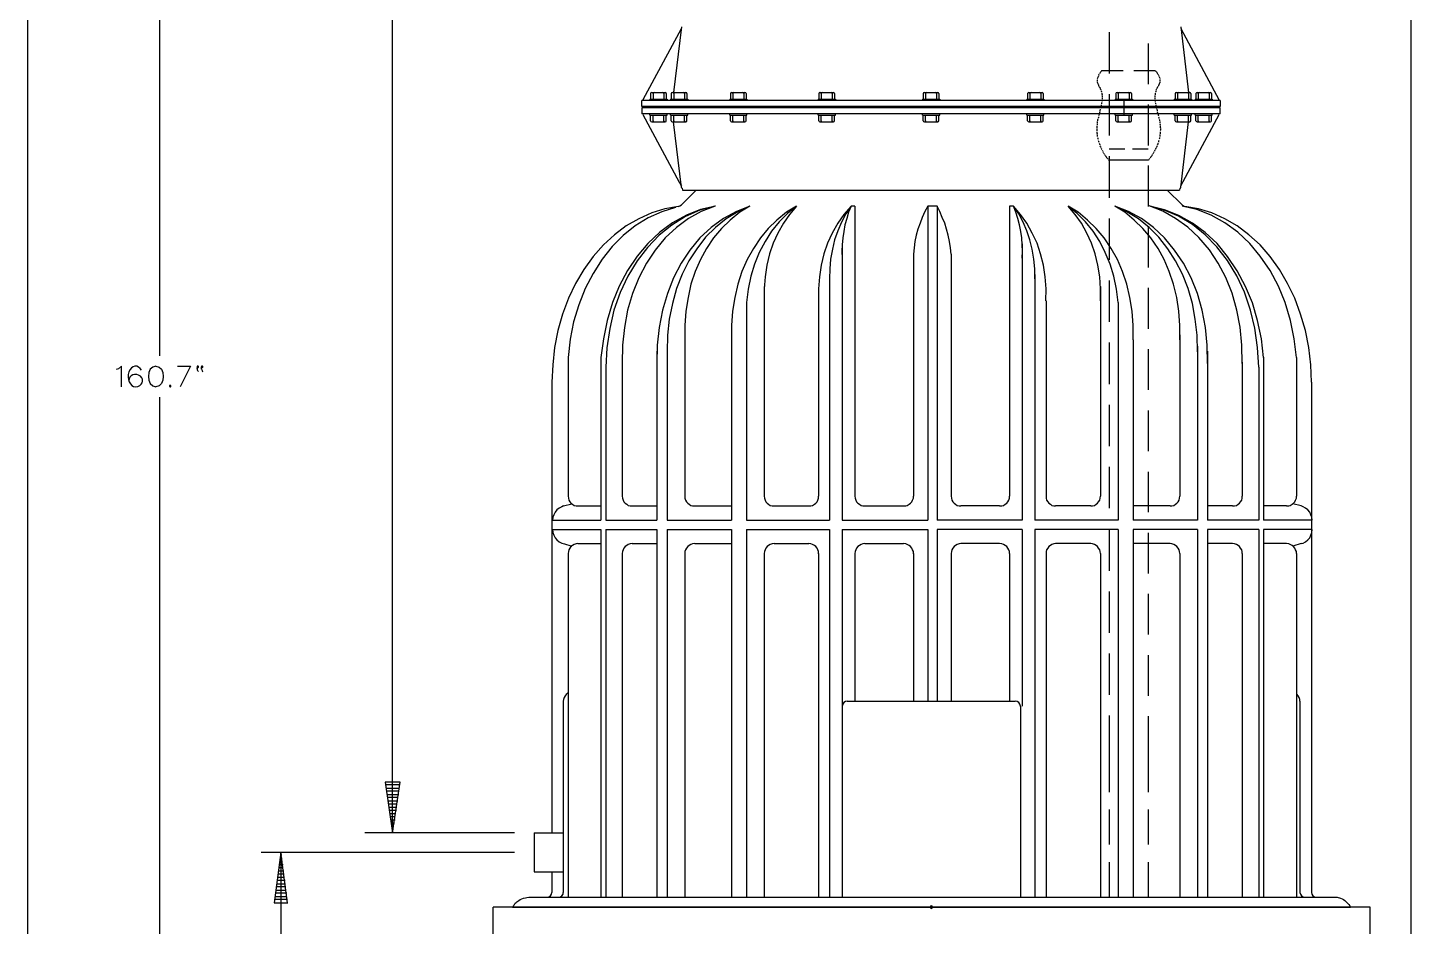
# Model space of a CAD drawing. Extents: x 11 to 601, y 12 to 779.
# Drawn here: x 11.4 to 324.2, y 215.1 to 418.2 of the extents above; entities that cross this region are included whole.
import ezdxf

# ---------------------------------------------------------------- set-up
doc = ezdxf.new("R2010")
doc.units = 0
doc.layers.add('DH152', color=7, linetype='CONTINUOUS')

msp = doc.modelspace()

# ---------------------------------------------------------------- linework, layer by layer
at = {"layer": 'DH152', "color": 7}
for points in [[(11.4, 12.24), (11.4, 778.739981)], [(41.219999, 754.319981), (41.219999, 343.979991)], [(324.179992, 172.859996), (324.179992, 532.259987)], [(93.899998, 236.219994), (93.899998, 526.319987)], [(150.539996, 401.93999), (159.179996, 417.95999)], [(159.179996, 418.37999), (157.379996, 403.49999)], [(255.839994, 417.17999), (255.839994, 407.81999)], [(272.039993, 418.37999), (273.839993, 403.49999)], [(272.099993, 417.95999), (280.739993, 401.81999)], [(264.659993, 414.59999), (264.659993, 405.41999)], [(253.259994, 406.67999), (253.199994, 406.55999), (253.199994, 406.55999), (253.199994, 406.49999)], [(253.319994, 407.03999), (253.319994, 406.91999), (253.259994, 406.79999)], [(253.439994, 407.33999), (253.439994, 407.21999), (253.439994, 407.21999), (253.379994, 407.09999)], [(253.619994, 407.63999), (253.559994, 407.57999), (253.559994, 407.57999), (253.499994, 407.45999)], [(253.799994, 407.93999), (253.739994, 407.87999), (253.739994, 407.87999), (253.679994, 407.75999)], [(254.039994, 408.23999), (253.979994, 408.17999), (253.859994, 408.05999)], [(254.159994, 408.41999), (254.099994, 408.29999)], [(259.019994, 408.41999), (254.159994, 408.41999)], [(266.339993, 408.41999), (261.479993, 408.41999)], [(266.339993, 408.41999), (266.399993, 408.29999)], [(266.519993, 408.23999), (266.579993, 408.17999), (266.579993, 408.17999), (266.639993, 408.05999)], [(266.699993, 407.93999), (266.759993, 407.87999), (266.759993, 407.87999), (266.819993, 407.75999)], [(266.879993, 407.63999), (266.939993, 407.57999), (266.999993, 407.45999)], [(267.059993, 407.33999), (267.119993, 407.21999), (267.119993, 407.21999), (267.119993, 407.09999)], [(267.179993, 407.03999), (267.239993, 406.91999), (267.239993, 406.91999), (267.239993, 406.79999)], [(267.299993, 406.67999), (267.299993, 406.55999), (267.299993, 406.55999), (267.299993, 406.49999)], [(152.459996, 403.49999), (152.279996, 403.43999), (152.219996, 403.25999)], [(152.459996, 403.49999), (155.519996, 403.49999)], [(152.999996, 403.49999), (152.819996, 403.43999), (152.759996, 403.25999), (152.759996, 403.25999), (152.699996, 403.43999), (152.459996, 403.49999)], [(155.759996, 403.25999), (155.759996, 403.25999), (155.699996, 403.43999), (155.519996, 403.49999), (155.339996, 403.43999), (155.219996, 403.25999), (155.219996, 403.25999), (155.159996, 403.43999), (154.979996, 403.49999)], [(157.199996, 403.49999), (156.959996, 403.43999), (156.899996, 403.25999)], [(157.199996, 403.49999), (160.199996, 403.49999)], [(157.679996, 403.49999), (157.499996, 403.43999), (157.439996, 403.25999), (157.439996, 403.25999), (157.379996, 403.43999), (157.199996, 403.49999)], [(160.439996, 403.25999), (160.439996, 403.25999), (160.379996, 403.43999), (160.199996, 403.49999), (160.019996, 403.43999), (159.899996, 403.25999), (159.899996, 403.25999), (159.839996, 403.43999), (159.659996, 403.49999)], [(170.519996, 403.49999), (170.339996, 403.43999), (170.279996, 403.25999)], [(170.519996, 403.49999), (173.519996, 403.49999)], [(171.059996, 403.49999), (170.879996, 403.43999), (170.819996, 403.25999), (170.819996, 403.25999), (170.699996, 403.43999), (170.519996, 403.49999)], [(173.819996, 403.25999), (173.819996, 403.25999), (173.759996, 403.43999), (173.519996, 403.49999), (173.339996, 403.43999), (173.279996, 403.25999), (173.279996, 403.25999), (173.219996, 403.43999), (173.039996, 403.49999)], [(190.499995, 403.49999), (190.319995, 403.43999), (190.259995, 403.25999)], [(190.499995, 403.49999), (193.559995, 403.49999)], [(190.799995, 403.25999), (190.799995, 403.25999), (190.739995, 403.43999), (190.559995, 403.49999)], [(191.039995, 403.49999), (190.859995, 403.43999), (190.799995, 403.25999)], [(193.259995, 403.25999), (193.259995, 403.25999), (193.199995, 403.43999), (193.019995, 403.49999)], [(193.799995, 403.25999), (193.799995, 403.25999), (193.739995, 403.43999), (193.559995, 403.49999), (193.379995, 403.43999), (193.259995, 403.25999), (193.259995, 401.99999)], [(214.139995, 403.49999), (213.899995, 403.43999), (213.839995, 403.25999)], [(214.379995, 403.25999), (214.379995, 403.25999), (214.319995, 403.43999), (214.139995, 403.49999)], [(214.139995, 403.49999), (217.139995, 403.49999)], [(214.619995, 403.49999), (214.439995, 403.43999), (214.379995, 403.25999)], [(216.839995, 403.25999), (216.839995, 403.25999), (216.779995, 403.43999), (216.599995, 403.49999)], [(217.379995, 403.25999), (217.379995, 403.25999), (217.319995, 403.43999), (217.139995, 403.49999), (216.959995, 403.43999), (216.839995, 403.25999), (216.839995, 401.99999)], [(237.719994, 403.49999), (237.539994, 403.43999), (237.419994, 403.25999)], [(237.719994, 403.49999), (240.719994, 403.49999)], [(238.259994, 403.49999), (238.019994, 403.43999), (237.959994, 403.25999), (237.959994, 403.25999), (237.899994, 403.43999), (237.719994, 403.49999)], [(240.959994, 403.25999), (240.959994, 403.25999), (240.899994, 403.43999), (240.719994, 403.49999), (240.539994, 403.43999), (240.419994, 403.25999), (240.419994, 403.25999), (240.359994, 403.43999), (240.179994, 403.49999)], [(253.199994, 406.37999), (253.199994, 406.25999), (253.199994, 406.25999), (253.199994, 406.13999)], [(253.199994, 406.01999), (253.199994, 405.89999), (253.199994, 405.89999), (253.199994, 405.83999)], [(253.199994, 405.77999), (253.259994, 405.71999), (253.259994, 405.65999)], [(253.319994, 405.53999), (253.319994, 405.47999), (253.319994, 405.47999), (253.319994, 405.41999)], [(253.379994, 405.35999), (253.439994, 405.23999), (253.439994, 405.23999), (253.439994, 405.17999)], [(253.499994, 405.11999), (253.499994, 405.05999), (253.499994, 405.05999), (253.559994, 404.99999)], [(253.619994, 404.87999), (253.619994, 404.81999), (253.619994, 404.81999), (253.679994, 404.75999)], [(253.739994, 404.69999), (253.739994, 404.63999), (253.739994, 404.63999), (253.799994, 404.57999)], [(253.799994, 404.45999), (253.859994, 404.39999), (253.919994, 404.33999)], [(253.919994, 404.27999), (253.979994, 404.15999), (254.039994, 404.03999)], [(254.099994, 403.85999), (254.159994, 403.67999), (254.159994, 403.67999), (254.159994, 403.55999)], [(257.699994, 403.49999), (257.459994, 403.43999), (257.399994, 403.25999)], [(257.699994, 403.49999), (260.699993, 403.49999)], [(258.179994, 403.49999), (257.999994, 403.43999), (257.939994, 403.25999), (257.939994, 403.25999), (257.879994, 403.43999), (257.699994, 403.49999)], [(260.939993, 403.25999), (260.939993, 403.25999), (260.879993, 403.43999), (260.699993, 403.49999), (260.519993, 403.43999), (260.399993, 403.25999), (260.399993, 403.25999), (260.339993, 403.43999), (260.159993, 403.49999)], [(266.459993, 403.85999), (266.399993, 403.67999), (266.399993, 403.67999), (266.339993, 403.55999)], [(266.579993, 404.27999), (266.519993, 404.15999), (266.519993, 404.03999)], [(266.699993, 404.45999), (266.639993, 404.39999), (266.639993, 404.39999), (266.639993, 404.33999)], [(266.819993, 404.69999), (266.759993, 404.63999), (266.759993, 404.63999), (266.699993, 404.57999)], [(266.939993, 404.87999), (266.879993, 404.81999), (266.879993, 404.81999), (266.819993, 404.75999)], [(267.059993, 405.11999), (266.999993, 405.05999), (266.999993, 405.05999), (266.939993, 404.99999)], [(267.119993, 405.35999), (267.119993, 405.23999), (267.119993, 405.23999), (267.059993, 405.17999)], [(267.239993, 405.53999), (267.179993, 405.47999), (267.179993, 405.47999), (267.179993, 405.41999)], [(267.299993, 405.77999), (267.299993, 405.71999), (267.299993, 405.71999), (267.239993, 405.65999)], [(267.299993, 406.37999), (267.359993, 406.25999), (267.359993, 406.25999), (267.359993, 406.13999)], [(267.299993, 406.01999), (267.299993, 405.89999), (267.299993, 405.89999), (267.299993, 405.83999)], [(271.079993, 403.49999), (270.839993, 403.43999), (270.779993, 403.25999)], [(271.319993, 403.25999), (271.319993, 403.25999), (271.259993, 403.43999), (271.079993, 403.49999)], [(271.079993, 403.49999), (274.079993, 403.49999)], [(271.559993, 403.49999), (271.379993, 403.43999), (271.319993, 403.25999)], [(273.779993, 403.25999), (273.779993, 403.25999), (273.719993, 403.43999), (273.539993, 403.49999)], [(274.319993, 403.25999), (274.319993, 403.25999), (274.259993, 403.43999), (274.079993, 403.49999), (273.899993, 403.43999), (273.779993, 403.25999), (273.779993, 401.99999)], [(275.759993, 403.49999), (275.579993, 403.43999), (275.459993, 403.25999)], [(275.759993, 403.49999), (278.759993, 403.49999)], [(276.299993, 403.49999), (276.059993, 403.43999), (275.999993, 403.25999), (275.999993, 403.25999), (275.939993, 403.43999), (275.759993, 403.49999)], [(278.999993, 403.25999), (278.999993, 403.25999), (278.939993, 403.43999), (278.759993, 403.49999), (278.579993, 403.43999), (278.459993, 403.25999), (278.459993, 403.25999), (278.399993, 403.43999), (278.219993, 403.49999)], [(150.239996, 400.37999), (150.239996, 401.69999)], [(280.979993, 401.69999), (150.239996, 401.69999)], [(246.599994, 400.37999), (184.619995, 400.37999), (150.239996, 400.37999)], [(150.419996, 401.81999), (150.539996, 401.93999)], [(152.039996, 401.99999), (155.939996, 401.99999)], [(152.039996, 401.99999), (152.039996, 401.69999)], [(152.219996, 403.25999), (152.219996, 401.99999)], [(152.219996, 400.37999), (152.219996, 400.01999)], [(152.759996, 403.25999), (152.759996, 401.99999)], [(155.219996, 403.25999), (155.219996, 401.99999)], [(155.759996, 403.25999), (155.759996, 401.99999)], [(155.759996, 400.37999), (155.759996, 400.01999)], [(155.939996, 401.99999), (155.939996, 401.69999)], [(156.719996, 401.99999), (160.619996, 401.99999)], [(156.719996, 401.99999), (156.719996, 401.69999)], [(156.899996, 403.25999), (156.899996, 401.99999)], [(156.899996, 400.37999), (156.899996, 400.01999)], [(157.439996, 403.25999), (157.439996, 401.99999)], [(159.899996, 403.25999), (159.899996, 401.99999)], [(160.439996, 403.25999), (160.439996, 401.99999)], [(160.439996, 400.37999), (160.439996, 400.01999)], [(160.619996, 401.99999), (160.619996, 401.69999)], [(170.099996, 401.99999), (173.999996, 401.99999)], [(170.099996, 401.99999), (170.099996, 401.69999)], [(170.279996, 403.25999), (170.279996, 401.99999)], [(170.279996, 400.37999), (170.279996, 400.01999)], [(170.819996, 403.25999), (170.819996, 401.99999)], [(173.279996, 403.25999), (173.279996, 401.99999)], [(173.819996, 403.25999), (173.819996, 401.99999)], [(173.819996, 400.37999), (173.819996, 400.01999)], [(173.999996, 401.99999), (173.999996, 401.69999)], [(190.079995, 401.99999), (190.079995, 401.69999)], [(190.079995, 401.99999), (193.979995, 401.99999)], [(190.259995, 403.25999), (190.259995, 401.99999)], [(190.259995, 400.37999), (190.259995, 400.01999)], [(190.799995, 403.25999), (190.799995, 401.99999)], [(193.799995, 403.25999), (193.799995, 401.99999)], [(193.799995, 400.37999), (193.799995, 400.01999)], [(193.979995, 401.99999), (193.979995, 401.69999)], [(213.659995, 401.99999), (213.659995, 401.69999)], [(213.659995, 401.99999), (217.559995, 401.99999)], [(213.839995, 403.25999), (213.839995, 401.99999)], [(213.839995, 400.37999), (213.839995, 400.01999)], [(214.379995, 403.25999), (214.379995, 401.99999)], [(217.379995, 403.25999), (217.379995, 401.99999)], [(217.379995, 400.37999), (217.379995, 400.01999)], [(217.559995, 401.99999), (217.559995, 401.69999)], [(237.239994, 401.99999), (241.139994, 401.99999)], [(237.239994, 401.99999), (237.239994, 401.69999)], [(237.419994, 403.25999), (237.419994, 401.99999)], [(237.419994, 400.37999), (237.419994, 400.01999)], [(237.959994, 403.25999), (237.959994, 401.99999)], [(240.419994, 403.25999), (240.419994, 401.99999)], [(240.959994, 403.25999), (240.959994, 401.99999)], [(240.959994, 400.37999), (240.959994, 400.01999)], [(241.139994, 401.99999), (241.139994, 401.69999)], [(280.979993, 400.37999), (246.659994, 400.37999)], [(254.099994, 400.73999), (254.099994, 400.61999), (254.099994, 400.61999), (254.039994, 400.43999)], [(254.219994, 401.27999), (254.159994, 401.09999), (254.159994, 400.91999)], [(254.219994, 403.37999), (254.219994, 403.19999), (254.279994, 403.01999)], [(254.279994, 401.81999), (254.279994, 401.63999), (254.279994, 401.63999), (254.219994, 401.45999)], [(254.279994, 402.83999), (254.279994, 402.71999), (254.279994, 402.53999)], [(254.279994, 402.35999), (254.279994, 402.17999), (254.279994, 402.17999), (254.279994, 401.99999)], [(255.839994, 403.13999), (255.839994, 393.77999)], [(257.219994, 401.99999), (261.119993, 401.99999)], [(257.219994, 401.99999), (257.219994, 401.69999)], [(257.399994, 403.25999), (257.399994, 401.99999)], [(257.399994, 400.37999), (257.399994, 400.01999)], [(257.939994, 403.25999), (257.939994, 401.99999)], [(259.199994, 402.05999), (259.199994, 400.43999)], [(260.399993, 403.25999), (260.399993, 401.99999)], [(260.939993, 403.25999), (260.939993, 401.99999)], [(260.939993, 400.37999), (260.939993, 400.01999)], [(261.119993, 401.99999), (261.119993, 401.69999)], [(264.659993, 400.79999), (264.659993, 391.55999)], [(266.219993, 402.83999), (266.219993, 402.71999), (266.219993, 402.71999), (266.219993, 402.53999)], [(266.219993, 402.35999), (266.219993, 402.17999), (266.219993, 402.17999), (266.219993, 401.99999)], [(266.219993, 401.81999), (266.279993, 401.63999), (266.279993, 401.45999)], [(266.279993, 403.37999), (266.279993, 403.19999), (266.279993, 403.19999), (266.279993, 403.01999)], [(266.279993, 401.27999), (266.339993, 401.09999), (266.339993, 401.09999), (266.339993, 400.91999)], [(266.399993, 400.73999), (266.459993, 400.61999), (266.459993, 400.61999), (266.459993, 400.43999)], [(270.599993, 401.99999), (270.599993, 401.69999)], [(270.599993, 401.99999), (274.499993, 401.99999)], [(270.779993, 403.25999), (270.779993, 401.99999)], [(270.779993, 400.37999), (270.779993, 400.01999)], [(271.319993, 403.25999), (271.319993, 401.99999)], [(274.319993, 403.25999), (274.319993, 401.99999)], [(274.319993, 400.37999), (274.319993, 400.01999)], [(274.499993, 401.99999), (274.499993, 401.69999)], [(275.279993, 401.99999), (279.179993, 401.99999)], [(275.279993, 401.99999), (275.279993, 401.69999)], [(275.459993, 403.25999), (275.459993, 401.99999)], [(275.459993, 400.37999), (275.459993, 400.01999)], [(275.999993, 403.25999), (275.999993, 401.99999)], [(278.459993, 403.25999), (278.459993, 401.99999)], [(278.999993, 403.25999), (278.999993, 401.99999)], [(278.999993, 400.37999), (278.999993, 400.01999)], [(279.179993, 401.99999), (279.179993, 401.69999)], [(280.979993, 401.69999), (280.979993, 400.37999)], [(150.239996, 400.01999), (150.239996, 398.69999)], [(184.619995, 400.01999), (150.239996, 400.01999)], [(280.979993, 398.69999), (150.239996, 398.69999)], [(150.479996, 398.57999), (158.699996, 383.27999)], [(152.039996, 398.39999), (152.039996, 398.69999)], [(152.039996, 398.39999), (155.939996, 398.39999)], [(152.219996, 400.19999), (155.759996, 400.19999)], [(152.219996, 397.13999), (152.219996, 398.39999)], [(152.759996, 397.13999), (152.759996, 398.39999)], [(155.219996, 397.13999), (155.219996, 398.39999)], [(155.759996, 397.13999), (155.759996, 398.39999)], [(155.939996, 398.39999), (155.939996, 398.69999)], [(156.719996, 398.39999), (156.719996, 398.69999)], [(156.719996, 398.39999), (160.619996, 398.39999)], [(156.899996, 400.19999), (160.439996, 400.19999)], [(156.899996, 397.13999), (156.899996, 398.39999)], [(157.439996, 397.13999), (157.439996, 398.39999)], [(159.899996, 397.13999), (159.899996, 398.39999)], [(160.439996, 397.13999), (160.439996, 398.39999)], [(160.619996, 398.39999), (160.619996, 398.69999)], [(170.099996, 398.39999), (170.099996, 398.69999)], [(170.099996, 398.39999), (173.999996, 398.39999)], [(170.279996, 400.19999), (173.819996, 400.19999)], [(170.279996, 397.13999), (170.279996, 398.39999)], [(170.819996, 397.13999), (170.819996, 398.39999)], [(173.279996, 397.13999), (173.279996, 398.39999)], [(173.819996, 397.13999), (173.819996, 398.39999)], [(173.999996, 398.39999), (173.999996, 398.69999)], [(246.599994, 400.01999), (184.619995, 400.01999)], [(190.079995, 398.39999), (190.079995, 398.69999)], [(190.079995, 398.39999), (193.979995, 398.39999)], [(190.259995, 400.19999), (193.799995, 400.19999)], [(190.259995, 397.13999), (190.259995, 398.39999)], [(190.259995, 397.13999), (190.259995, 397.13999), (190.319995, 396.95999), (190.499995, 396.89999), (190.739995, 396.95999), (190.799995, 397.13999), (190.799995, 398.39999)], [(193.259995, 397.13999), (193.259995, 398.39999)], [(193.799995, 397.13999), (193.799995, 398.39999)], [(193.979995, 398.39999), (193.979995, 398.69999)], [(213.659995, 398.39999), (213.659995, 398.69999)], [(213.659995, 398.39999), (217.559995, 398.39999)], [(217.379995, 400.19999), (213.839995, 400.19999)], [(213.839995, 397.13999), (213.839995, 398.39999)], [(213.839995, 397.13999), (213.839995, 397.13999), (213.899995, 396.95999), (214.139995, 396.89999), (214.319995, 396.95999), (214.379995, 397.13999), (214.379995, 398.39999)], [(216.839995, 397.13999), (216.839995, 398.39999)], [(217.379995, 397.13999), (217.379995, 398.39999)], [(217.559995, 398.39999), (217.559995, 398.69999)], [(237.239994, 398.39999), (237.239994, 398.69999)], [(237.239994, 398.39999), (241.139994, 398.39999)], [(237.419994, 400.19999), (240.959994, 400.19999)], [(237.419994, 397.13999), (237.419994, 398.39999)], [(237.959994, 397.13999), (237.959994, 398.39999)], [(240.419994, 397.13999), (240.419994, 398.39999)], [(240.959994, 397.13999), (240.959994, 398.39999)], [(241.139994, 398.39999), (241.139994, 398.69999)], [(280.979993, 400.01999), (246.659994, 400.01999)], [(253.319994, 397.49999), (253.259994, 397.31999), (253.259994, 397.31999), (253.259994, 397.13999)], [(253.439994, 398.03999), (253.439994, 397.85999), (253.439994, 397.85999), (253.379994, 397.67999)], [(253.619994, 398.57999), (253.559994, 398.39999), (253.499994, 398.21999)], [(253.739994, 399.11999), (253.679994, 398.93999), (253.619994, 398.75999)], [(253.859994, 399.71999), (253.799994, 399.47999), (253.799994, 399.47999), (253.799994, 399.29999)], [(253.979994, 400.25999), (253.979994, 400.07999), (253.979994, 400.07999), (253.919994, 399.89999)], [(257.219994, 398.39999), (257.219994, 398.69999)], [(257.219994, 398.39999), (261.119993, 398.39999)], [(260.939993, 400.19999), (257.399994, 400.19999)], [(257.399994, 397.13999), (257.399994, 398.39999)], [(257.939994, 397.13999), (257.939994, 398.39999)], [(259.199994, 400.31999), (259.199994, 400.07999)], [(259.199994, 399.95999), (259.199994, 398.33999)], [(260.399993, 397.13999), (260.399993, 398.39999)], [(260.939993, 397.13999), (260.939993, 398.39999)], [(261.119993, 398.39999), (261.119993, 398.69999)], [(266.519993, 400.25999), (266.519993, 400.07999), (266.519993, 400.07999), (266.579993, 399.89999)], [(266.639993, 399.71999), (266.699993, 399.47999), (266.699993, 399.47999), (266.759993, 399.29999)], [(266.759993, 399.11999), (266.819993, 398.93999), (266.819993, 398.93999), (266.879993, 398.75999)], [(266.939993, 398.57999), (266.939993, 398.39999), (266.939993, 398.39999), (266.999993, 398.21999)], [(267.059993, 398.03999), (267.119993, 397.85999), (267.119993, 397.85999), (267.119993, 397.67999)], [(267.179993, 397.49999), (267.239993, 397.31999), (267.239993, 397.31999), (267.239993, 397.13999)], [(270.599993, 398.39999), (270.599993, 398.69999)], [(270.599993, 398.39999), (274.499993, 398.39999)], [(270.779993, 400.19999), (274.319993, 400.19999)], [(270.779993, 397.13999), (270.779993, 398.39999)], [(270.779993, 397.13999), (270.779993, 397.13999), (270.839993, 396.95999), (271.079993, 396.89999), (271.259993, 396.95999), (271.319993, 397.13999), (271.319993, 398.39999)], [(272.099993, 382.43999), (280.739993, 398.57999)], [(273.779993, 397.13999), (273.779993, 398.39999)], [(274.319993, 397.13999), (274.319993, 398.39999)], [(274.499993, 398.39999), (274.499993, 398.69999)], [(275.279993, 398.39999), (275.279993, 398.69999)], [(275.279993, 398.39999), (279.179993, 398.39999)], [(278.999993, 400.19999), (275.459993, 400.19999)], [(275.459993, 397.13999), (275.459993, 398.39999)], [(275.999993, 397.13999), (275.999993, 398.39999)], [(278.459993, 397.13999), (278.459993, 398.39999)], [(278.999993, 397.13999), (278.999993, 398.39999)], [(279.179993, 398.39999), (279.179993, 398.69999)], [(280.979993, 398.69999), (280.979993, 400.01999)], [(152.219996, 397.13999), (152.219996, 397.13999), (152.279996, 396.95999), (152.459996, 396.89999), (152.699996, 396.95999), (152.759996, 397.13999)], [(152.459996, 396.89999), (155.519996, 396.89999)], [(152.759996, 397.13999), (152.759996, 397.13999), (152.819996, 396.95999), (152.999996, 396.89999)], [(154.979996, 396.89999), (155.159996, 396.95999), (155.219996, 397.13999), (155.339996, 396.95999), (155.519996, 396.89999), (155.699996, 396.95999), (155.759996, 397.13999)], [(156.899996, 397.13999), (156.899996, 397.13999), (156.959996, 396.95999), (157.199996, 396.89999), (157.379996, 396.95999), (157.439996, 397.13999)], [(157.199996, 396.89999), (160.199996, 396.89999)], [(159.179996, 382.01999), (157.379996, 396.89999)], [(157.439996, 397.13999), (157.439996, 397.13999), (157.499996, 396.95999), (157.679996, 396.89999)], [(159.659996, 396.89999), (159.839996, 396.95999), (159.899996, 397.13999), (160.019996, 396.95999), (160.199996, 396.89999), (160.379996, 396.95999), (160.439996, 397.13999)], [(170.279996, 397.13999), (170.279996, 397.13999), (170.339996, 396.95999), (170.519996, 396.89999), (170.699996, 396.95999), (170.819996, 397.13999)], [(170.519996, 396.89999), (173.519996, 396.89999)], [(170.819996, 397.13999), (170.819996, 397.13999), (170.879996, 396.95999), (171.059996, 396.89999)], [(173.039996, 396.89999), (173.219996, 396.95999), (173.279996, 397.13999), (173.339996, 396.95999), (173.519996, 396.89999), (173.759996, 396.95999), (173.819996, 397.13999)], [(190.499995, 396.89999), (193.559995, 396.89999)], [(190.799995, 397.13999), (190.799995, 397.13999), (190.859995, 396.95999), (191.039995, 396.89999)], [(193.019995, 396.89999), (193.199995, 396.95999), (193.259995, 397.13999)], [(193.259995, 397.13999), (193.379995, 396.95999), (193.559995, 396.89999), (193.739995, 396.95999), (193.799995, 397.13999)], [(214.139995, 396.89999), (217.139995, 396.89999)], [(214.379995, 397.13999), (214.379995, 397.13999), (214.439995, 396.95999), (214.619995, 396.89999)], [(216.599995, 396.89999), (216.779995, 396.95999), (216.839995, 397.13999)], [(216.839995, 397.13999), (216.959995, 396.95999), (217.139995, 396.89999), (217.319995, 396.95999), (217.379995, 397.13999)], [(237.419994, 397.13999), (237.419994, 397.13999), (237.539994, 396.95999), (237.719994, 396.89999), (237.899994, 396.95999), (237.959994, 397.13999)], [(237.719994, 396.89999), (240.719994, 396.89999)], [(237.959994, 397.13999), (237.959994, 397.13999), (238.019994, 396.95999), (238.259994, 396.89999)], [(240.179994, 396.89999), (240.359994, 396.95999), (240.419994, 397.13999), (240.539994, 396.95999), (240.719994, 396.89999), (240.899994, 396.95999), (240.959994, 397.13999)], [(253.139994, 396.41999), (253.139994, 396.23999), (253.139994, 396.23999), (253.079994, 396.05999)], [(253.079994, 395.87999), (253.079994, 395.69999), (253.079994, 395.45999)], [(253.079994, 395.27999), (253.079994, 395.03999), (253.079994, 395.03999), (253.079994, 394.85999)], [(253.079994, 394.61999), (253.079994, 394.43999), (253.079994, 394.43999), (253.139994, 394.19999)], [(253.199994, 396.95999), (253.199994, 396.77999), (253.139994, 396.59999)], [(257.399994, 397.13999), (257.399994, 397.13999), (257.459994, 396.95999), (257.699994, 396.89999), (257.879994, 396.95999), (257.939994, 397.13999)], [(257.699994, 396.89999), (260.699993, 396.89999)], [(257.939994, 397.13999), (257.939994, 397.13999), (257.999994, 396.95999), (258.179994, 396.89999)], [(260.159993, 396.89999), (260.339993, 396.95999), (260.399993, 397.13999), (260.519993, 396.95999), (260.699993, 396.89999), (260.879993, 396.95999), (260.939993, 397.13999)], [(267.299993, 396.95999), (267.299993, 396.77999), (267.359993, 396.59999)], [(267.359993, 396.41999), (267.419993, 396.23999), (267.419993, 396.23999), (267.419993, 396.05999)], [(267.419993, 395.87999), (267.419993, 395.69999), (267.479993, 395.45999)], [(267.479993, 395.27999), (267.479993, 395.03999), (267.419993, 394.85999)], [(267.419993, 394.61999), (267.419993, 394.43999), (267.419993, 394.43999), (267.419993, 394.19999)], [(271.079993, 396.89999), (274.079993, 396.89999)], [(271.319993, 397.13999), (271.319993, 397.13999), (271.379993, 396.95999), (271.559993, 396.89999)], [(272.039993, 382.01999), (273.839993, 396.89999)], [(273.539993, 396.89999), (273.719993, 396.95999), (273.779993, 397.13999)], [(273.779993, 397.13999), (273.899993, 396.95999), (274.079993, 396.89999), (274.259993, 396.95999), (274.319993, 397.13999)], [(275.459993, 397.13999), (275.459993, 397.13999), (275.579993, 396.95999), (275.759993, 396.89999), (275.939993, 396.95999), (275.999993, 397.13999)], [(275.759993, 396.89999), (278.759993, 396.89999)], [(275.999993, 397.13999), (275.999993, 397.13999), (276.059993, 396.95999), (276.299993, 396.89999)], [(278.219993, 396.89999), (278.399993, 396.95999), (278.459993, 397.13999), (278.579993, 396.95999), (278.759993, 396.89999), (278.939993, 396.95999), (278.999993, 397.13999)], [(253.139994, 394.01999), (253.199994, 393.77999), (253.199994, 393.77999), (253.199994, 393.53999)], [(253.259994, 393.35999), (253.319994, 393.11999), (253.319994, 393.11999), (253.379994, 392.93999)], [(253.379994, 392.69999), (253.439994, 392.51999), (253.439994, 392.51999), (253.559994, 392.27999)], [(253.619994, 392.09999), (253.679994, 391.91999), (253.739994, 391.67999)], [(253.799994, 391.49999), (253.919994, 391.25999), (253.919994, 391.25999), (253.979994, 391.07999)], [(266.699993, 391.49999), (266.639993, 391.25999), (266.639993, 391.25999), (266.519993, 391.07999)], [(266.939993, 392.09999), (266.879993, 391.91999), (266.759993, 391.67999)], [(267.119993, 392.69999), (267.059993, 392.51999), (267.059993, 392.51999), (266.999993, 392.27999)], [(267.239993, 393.35999), (267.239993, 393.11999), (267.239993, 393.11999), (267.179993, 392.93999)], [(267.359993, 394.01999), (267.359993, 393.77999), (267.299993, 393.53999)], [(254.099994, 390.89999), (254.159994, 390.71999), (254.159994, 390.71999), (254.219994, 390.59999)], [(254.279994, 390.47999), (254.339994, 390.35999), (254.399994, 390.23999)], [(254.459994, 390.11999), (254.519994, 390.05999), (254.519994, 390.05999), (254.579994, 389.93999)], [(254.639994, 389.81999), (254.699994, 389.69999), (254.759994, 389.63999)], [(254.819994, 389.51999), (254.879994, 389.39999), (254.939994, 389.27999)], [(254.999994, 389.21999), (255.119994, 389.09999), (255.179994, 388.97999)], [(255.239994, 388.91999), (255.299994, 388.79999), (255.299994, 388.79999), (255.359994, 388.67999)], [(255.479994, 388.61999), (255.539994, 388.49999), (255.539994, 388.49999), (255.599994, 388.43999)], [(255.719994, 388.31999), (255.779994, 388.19999), (255.779994, 388.19999), (255.779994, 388.19999)], [(264.719993, 388.19999), (255.779994, 388.19999)], [(259.379994, 390.71999), (255.839994, 390.71999)], [(255.839994, 389.09999), (255.839994, 379.739991)], [(264.659993, 390.71999), (261.119993, 390.71999)], [(264.839993, 388.31999), (264.719993, 388.19999), (264.719993, 388.19999), (264.719993, 388.19999)], [(265.079993, 388.61999), (264.959993, 388.49999), (264.959993, 388.49999), (264.899993, 388.43999)], [(265.259993, 388.91999), (265.199993, 388.79999), (265.139993, 388.67999)], [(265.499993, 389.21999), (265.439993, 389.09999), (265.319993, 388.97999)], [(265.679993, 389.51999), (265.619993, 389.39999), (265.559993, 389.27999)], [(265.859993, 389.81999), (265.799993, 389.69999), (265.799993, 389.69999), (265.739993, 389.63999)], [(266.039993, 390.11999), (265.979993, 390.05999), (265.979993, 390.05999), (265.919993, 389.93999)], [(266.219993, 390.47999), (266.159993, 390.35999), (266.159993, 390.35999), (266.099993, 390.23999)], [(266.459993, 390.89999), (266.339993, 390.71999), (266.339993, 390.71999), (266.279993, 390.59999)], [(264.659993, 386.99999), (264.659993, 377.759991)], [(158.699996, 383.27999), (159.179996, 382.43999)], [(159.179996, 382.01999), (159.239996, 381.89999), (159.359996, 381.89999)], [(159.359996, 381.89999), (159.419996, 381.41999)], [(271.859993, 381.89999), (271.799993, 381.41999)], [(271.859993, 381.89999), (271.979993, 381.89999), (272.039993, 382.01999)], [(158.519996, 377.759991), (158.819996, 377.879991), (159.179996, 378.119991), (162.539996, 381.41999)], [(159.419996, 381.41999), (271.799993, 381.41999)], [(272.339993, 378.119991), (268.979993, 381.41999)], [(158.519996, 377.759991), (155.459996, 377.219991), (152.459996, 376.319991), (149.519996, 374.999991), (146.699996, 373.379991), (144.059996, 371.339991), (141.539996, 369.059991), (139.199997, 366.419991), (137.099997, 363.479991), (135.239997, 360.359991), (133.679997, 356.999991), (132.299997, 353.399991), (131.279997, 349.739991), (130.499997, 345.899991), (130.079997, 341.999991), (129.899997, 338.039992)], [(157.859996, 377.519991), (154.739996, 376.559991), (151.679996, 375.179991), (148.739996, 373.379991), (146.039996, 371.219991), (143.519996, 368.699991), (141.239996, 365.819991), (139.199997, 362.639991), (137.459997, 359.219991), (135.959997, 355.559991), (134.819997, 351.719991), (134.039997, 347.759991), (133.559997, 343.619991)], [(166.859996, 377.819991), (163.499996, 377.039991), (160.319996, 375.779991), (157.199996, 374.039991), (154.319996, 371.939991), (151.619996, 369.419991), (149.159996, 366.539991), (146.999996, 363.299991), (145.139996, 359.759991), (143.579996, 356.039991), (142.379996, 352.019991), (141.539996, 347.879991), (140.999996, 343.619991)], [(166.739996, 377.819991), (163.319996, 376.919991), (160.079996, 375.479991), (157.019996, 373.559991), (154.139996, 371.279991), (151.499996, 368.519991), (149.159996, 365.459991), (147.059996, 362.039991), (145.319996, 358.319991), (143.939996, 354.359991), (142.979996, 350.159991), (142.319996, 345.839991), (142.079996, 341.459991)], [(166.799996, 377.819991), (163.679996, 376.619991), (160.799996, 375.059991), (158.039996, 373.019991), (155.519996, 370.679991), (153.239996, 367.919991), (151.259996, 364.919991), (149.519996, 361.619991), (148.139996, 358.079991), (146.999996, 354.299991), (146.279996, 350.399991), (145.859996, 346.379991), (145.799996, 342.299991)], [(174.659996, 377.819991), (171.599996, 376.619991), (168.659996, 375.059991), (165.899996, 373.019991), (163.379996, 370.679991), (161.099996, 367.919991), (159.119996, 364.919991), (157.379996, 361.619991), (155.999996, 358.079991), (154.919996, 354.299991), (154.139996, 350.399991), (153.719996, 346.379991), (153.659996, 342.299991)], [(174.659996, 377.819991), (171.899996, 376.559991), (169.319996, 374.939991), (166.859996, 373.019991), (164.639996, 370.799991), (162.659996, 368.219991), (160.859996, 365.459991), (159.359996, 362.459991), (158.099996, 359.219991), (157.139996, 355.859991), (156.419996, 352.319991), (156.059996, 348.659991), (155.939996, 344.939991)], [(174.659996, 377.819991), (172.379996, 376.439991), (170.219996, 374.699991), (168.239996, 372.779991), (166.439996, 370.679991), (164.879996, 368.279991), (163.499996, 365.759991), (162.299996, 363.059991), (161.339996, 360.179991), (160.679996, 357.179991), (160.199996, 354.059991), (159.959996, 350.879991), (159.959996, 347.579991)], [(185.219995, 377.819991), (182.939995, 376.439991), (180.779995, 374.699991), (178.799996, 372.779991), (177.059996, 370.679991), (175.439996, 368.279991), (174.059996, 365.759991), (172.859996, 363.059991), (171.959996, 360.179991), (171.239996, 357.179991), (170.759996, 354.059991), (170.519996, 350.879991), (170.519996, 347.579991)], [(185.219995, 377.819991), (183.179995, 376.199991), (181.259995, 374.279991), (179.579996, 372.179991), (178.079996, 369.839991), (176.759996, 367.379991), (175.679996, 364.739991), (174.839996, 361.979991), (174.239996, 359.039991), (173.879996, 356.039991)], [(185.219995, 377.819991), (183.599995, 375.959991), (182.219995, 373.979991), (180.959995, 371.759991), (179.939996, 369.479991), (179.099996, 367.019991), (178.499996, 364.499991), (178.079996, 361.859991), (177.899996, 359.159991), (177.899996, 356.399991)], [(197.519995, 377.819991), (195.899995, 375.959991), (194.519995, 373.979991), (193.259995, 371.759991), (192.239995, 369.479991), (191.399995, 367.019991), (190.799995, 364.499991), (190.379995, 361.859991), (190.199995, 359.159991), (190.199995, 356.399991)], [(197.519995, 377.819991), (196.379995, 376.079991), (195.359995, 374.219991), (194.519995, 372.239991), (193.799995, 370.199991), (193.319995, 368.099991), (192.899995, 365.879991), (192.719995, 363.659991), (192.659995, 361.379991)], [(198.419995, 377.819991), (197.519995, 377.819991), (196.979995, 376.499991), (196.559995, 375.059991), (196.139995, 373.619991), (195.899995, 372.119991), (195.659995, 370.679991), (195.539995, 369.119991), (195.479995, 367.619991), (195.539995, 366.059991)], [(198.419995, 377.819991), (198.419995, 312.299992)], [(214.859995, 377.819991), (214.199995, 376.619991), (213.599995, 375.299991), (213.119995, 373.979991), (212.639995, 372.659991), (212.279995, 371.279991), (211.979995, 369.839991), (211.799995, 368.399991), (211.619995, 366.959991)], [(216.959995, 377.819991), (214.859995, 377.819991)], [(214.859995, 377.819991), (214.859995, 306.839992)], [(216.959995, 377.819991), (216.959995, 306.839992)], [(220.139994, 366.959991), (220.019994, 368.399991), (219.779995, 369.839991), (219.479995, 371.279991), (219.119995, 372.659991), (218.699995, 373.979991), (218.159995, 375.299991), (217.619995, 376.619991), (216.959995, 377.819991)], [(233.339994, 377.819991), (233.339994, 312.299992)], [(234.239994, 377.819991), (233.339994, 377.819991)], [(241.559994, 356.399991), (241.619994, 359.159991), (241.439994, 361.859991), (241.019994, 364.499991), (240.359994, 367.019991), (239.579994, 369.479991), (238.499994, 371.759991), (237.299994, 373.979991), (235.859994, 375.959991), (234.239994, 377.819991)], [(239.099994, 361.379991), (239.099994, 363.659991), (238.859994, 365.879991), (238.499994, 368.099991), (237.959994, 370.199991), (237.239994, 372.239991), (236.399994, 374.219991), (235.439994, 376.079991), (234.239994, 377.819991)], [(236.219994, 366.059991), (236.279994, 367.619991), (236.219994, 369.119991), (236.099994, 370.679991), (235.919994, 372.119991), (235.619994, 373.619991), (235.259994, 375.059991), (234.779994, 376.499991), (234.239994, 377.819991)], [(261.299993, 347.579991), (261.299993, 350.879991), (261.059993, 354.059991), (260.579993, 357.179991), (259.859994, 360.179991), (258.899994, 363.059991), (257.759994, 365.759991), (256.319994, 368.279991), (254.759994, 370.679991), (252.959994, 372.779991), (250.979994, 374.699991), (248.879994, 376.439991), (246.599994, 377.819991)], [(257.879994, 356.039991), (257.519994, 359.039991), (256.919994, 361.979991), (256.079994, 364.739991), (254.999994, 367.379991), (253.739994, 369.839991), (252.239994, 372.179991), (250.499994, 374.279991), (248.639994, 376.199991), (246.599994, 377.819991)], [(253.919994, 356.399991), (253.919994, 359.159991), (253.739994, 361.859991), (253.319994, 364.499991), (252.719994, 367.019991), (251.879994, 369.479991), (250.799994, 371.759991), (249.599994, 373.979991), (248.159994, 375.959991), (246.599994, 377.819991)], [(278.099993, 342.299991), (278.039993, 346.379991), (277.619993, 350.399991), (276.899993, 354.299991), (275.819993, 358.079991), (274.379993, 361.619991), (272.699993, 364.919991), (270.659993, 367.919991), (268.379993, 370.679991), (265.859993, 373.019991), (263.159993, 375.059991), (260.219993, 376.619991), (257.159994, 377.819991)], [(275.879993, 344.939991), (275.759993, 348.659991), (275.339993, 352.319991), (274.679993, 355.859991), (273.719993, 359.219991), (272.459993, 362.459991), (270.899993, 365.459991), (269.159993, 368.219991), (267.119993, 370.799991), (264.899993, 373.019991), (262.499993, 374.939991), (259.859994, 376.559991), (257.159994, 377.819991)], [(271.859993, 347.579991), (271.859993, 350.879991), (271.619993, 354.059991), (271.139993, 357.179991), (270.419993, 360.179991), (269.459993, 363.059991), (268.319993, 365.759991), (266.939993, 368.279991), (265.319993, 370.679991), (263.519993, 372.779991), (261.539993, 374.699991), (259.439994, 376.439991), (257.159994, 377.819991)], [(289.739993, 341.459991), (289.439993, 345.899991), (288.839993, 350.219991), (287.819993, 354.359991), (286.439993, 358.379991), (284.699993, 362.099991), (282.599993, 365.519991), (280.199993, 368.639991), (277.559993, 371.339991), (274.679993, 373.679991), (271.559993, 375.539991), (268.319993, 376.919991), (264.899993, 377.879991)], [(285.959993, 342.299991), (285.899993, 346.379991), (285.479993, 350.459991), (284.759993, 354.359991), (283.679993, 358.139991), (282.239993, 361.679991), (280.499993, 364.979991), (278.519993, 367.979991), (276.179993, 370.739991), (273.659993, 373.079991), (270.899993, 375.059991), (268.019993, 376.679991), (264.899993, 377.879991)], [(290.759993, 343.619991), (290.279993, 347.879991), (289.439993, 352.019991), (288.239993, 355.979991), (286.679993, 359.699991), (284.819993, 363.239991), (282.659993, 366.479991), (280.259993, 369.359991), (277.559993, 371.879991), (274.679993, 373.979991), (271.619993, 375.719991), (268.379993, 376.979991), (265.079993, 377.819991)], [(272.279993, 378.119991), (272.339993, 378.119991), (272.699993, 377.879991), (272.939993, 377.759991)], [(298.199993, 343.619991), (297.719993, 347.879991), (296.879993, 352.019991), (295.679993, 356.039991), (294.119993, 359.759991), (292.259993, 363.299991), (290.039993, 366.539991), (287.639993, 369.419991), (284.939993, 371.939991), (281.999993, 374.039991), (278.939993, 375.779991), (275.699993, 377.039991), (272.399993, 377.819991)], [(301.619992, 338.039992), (301.439992, 341.999991), (301.019992, 345.899991), (300.239992, 349.739991), (299.159993, 353.399991), (297.839993, 356.999991), (296.219993, 360.359991), (294.359993, 363.479991), (292.259993, 366.419991), (289.979993, 369.059991), (287.459993, 371.339991), (284.819993, 373.379991), (281.999993, 374.999991), (279.059993, 376.319991), (276.059993, 377.219991), (272.999993, 377.759991)], [(255.839994, 375.059991), (255.839994, 365.699991)], [(264.659993, 373.139991), (264.659993, 363.959991)], [(195.539995, 369.299991), (195.539995, 306.839992)], [(236.219994, 369.299991), (236.219994, 306.839992)], [(211.619995, 366.959991), (211.619995, 312.299992)], [(220.139994, 366.959991), (220.139994, 312.299992)], [(177.899996, 359.699991), (177.899996, 312.299992)], [(192.659995, 362.399991), (192.659995, 306.839992)], [(239.099994, 362.399991), (239.099994, 306.839992)], [(253.919994, 359.699991), (253.919994, 312.299992)], [(255.839994, 361.019991), (255.839994, 351.659991)], [(264.659993, 359.339991), (264.659993, 350.099991)], [(173.879996, 356.039991), (173.879996, 306.839992)], [(190.199995, 356.459991), (190.199995, 312.299992)], [(241.619994, 356.459991), (241.619994, 312.299992)], [(257.879994, 356.039991), (257.879994, 306.839992)], [(159.959996, 348.719991), (159.959996, 312.299992)], [(170.519996, 347.579991), (170.519996, 306.839992)], [(261.299993, 347.579991), (261.299993, 306.839992)], [(271.859993, 348.719991), (271.859993, 312.299992)], [(153.659996, 345.059991), (153.659996, 306.839992)], [(155.939996, 346.199991), (155.939996, 306.839992)], [(255.839994, 346.979991), (255.839994, 337.619992)], [(264.659993, 345.479991), (264.659993, 336.299992)], [(275.879993, 346.199991), (275.879993, 306.839992)], [(278.099993, 345.059991), (278.099993, 306.839992)], [(32.579999, 337.019992), (32.579999, 341.699991), (31.919999, 341.039991), (31.439999, 340.919991)], [(37.139999, 340.739991), (36.839999, 341.159991), (36.479999, 341.459991), (36.059999, 341.639991), (35.639999, 341.639991), (35.219999, 341.519991), (34.859999, 341.279991), (34.559999, 340.919991), (34.259999, 340.379991), (34.259999, 340.379991)], [(40.379999, 341.699991), (39.659999, 341.459991), (39.119999, 340.979991), (38.819999, 340.199991), (38.699999, 339.359992), (38.819999, 338.519992), (39.119999, 337.739992), (39.659999, 337.199992), (40.379999, 337.019992), (40.379999, 337.019992)], [(40.379999, 341.699991), (41.099999, 341.459991), (41.639999, 340.979991), (41.939999, 340.199991), (41.999999, 339.359992), (41.939999, 338.519992), (41.639999, 337.739992), (41.099999, 337.199992), (40.379999, 337.019992), (40.379999, 337.019992)], [(45.239999, 341.699991), (48.179999, 341.699991), (45.899999, 337.019992)], [(49.679999, 341.579991), (49.679999, 341.399991), (49.619999, 341.279991), (49.679999, 341.099991), (49.679999, 340.979991), (49.739999, 340.799991), (49.799999, 340.679991), (49.919999, 340.559991), (49.979999, 340.439991), (49.979999, 340.439991)], [(50.699999, 341.579991), (50.639999, 341.399991), (50.639999, 341.279991), (50.639999, 341.099991), (50.699999, 340.979991), (50.759999, 340.799991), (50.819999, 340.679991), (50.879999, 340.559991), (50.999999, 340.439991), (50.999999, 340.439991)], [(133.559997, 343.619991), (133.559997, 312.299992)], [(140.999996, 343.679991), (140.999996, 306.839992)], [(142.079996, 341.459991), (142.079996, 306.839992)], [(145.799996, 342.599991), (145.799996, 312.299992)], [(285.959993, 342.599991), (285.959993, 312.299992)], [(289.739993, 341.459991), (289.739993, 306.839992)], [(290.759993, 343.679991), (290.759993, 306.839992)], [(298.199993, 343.619991), (298.199993, 312.299992)], [(34.259999, 340.379991), (34.139999, 339.779992), (34.079999, 339.179992), (34.199999, 338.639992), (34.379999, 338.099992), (34.619999, 337.679992), (34.979999, 337.319992), (35.339999, 337.079992), (35.819999, 337.019992), (35.819999, 337.019992)], [(36.899999, 339.419992), (36.479999, 339.659992), (36.059999, 339.779992), (35.579999, 339.779992), (35.159999, 339.719992), (34.799999, 339.479992), (34.499999, 339.179992), (34.319999, 338.819992), (34.259999, 338.399992), (34.259999, 338.399992)], [(35.819999, 337.019992), (36.299999, 337.079992), (36.719999, 337.259992), (37.019999, 337.559992), (37.259999, 337.919992), (37.319999, 338.279992), (37.319999, 338.699992), (37.199999, 339.059992), (36.899999, 339.419992), (36.899999, 339.419992)], [(129.899997, 337.979992), (129.899997, 236.219994)], [(301.619992, 338.039992), (301.619992, 222.719994)], [(41.219999, 334.679992), (41.219999, 42.179999)], [(255.839994, 332.939992), (255.839994, 323.579992)], [(264.659993, 331.679992), (264.659993, 322.439992)], [(255.839994, 318.899992), (255.839994, 309.539992)], [(264.659993, 317.819992), (264.659993, 308.639992)], [(132.539997, 310.079992), (132.119997, 309.899992), (131.519997, 309.599992), (131.039997, 309.179992), (130.619997, 308.699992), (130.319997, 308.099992), (130.139997, 307.499992), (130.019997, 306.839992)], [(132.539997, 310.079992), (134.399997, 310.559992)], [(133.559997, 312.299992), (133.559997, 312.299992), (133.619997, 311.819992), (133.739997, 311.399992), (133.919997, 311.039992), (134.219997, 310.679992), (134.579997, 310.439992), (134.939997, 310.199992), (135.359997, 310.079992), (135.779997, 310.079992)], [(135.779997, 310.079992), (140.999996, 310.079992)], [(145.799996, 312.299992), (145.799996, 312.299992), (145.859996, 311.819992), (145.979996, 311.399992), (146.159996, 311.039992), (146.459996, 310.679992), (146.819996, 310.439992), (147.179996, 310.199992), (147.599996, 310.079992), (148.019996, 310.079992)], [(148.019996, 310.079992), (153.659996, 310.079992)], [(159.959996, 312.299992), (159.959996, 312.299992), (159.959996, 311.819992), (160.139996, 311.399992), (160.319996, 311.039992), (160.619996, 310.679992), (160.919996, 310.439992), (161.339996, 310.199992), (161.699996, 310.079992), (162.179996, 310.079992)], [(162.179996, 310.079992), (170.519996, 310.079992)], [(177.899996, 312.299992), (177.899996, 312.299992), (177.959996, 311.819992), (178.079996, 311.399992), (178.259996, 311.039992), (178.559996, 310.679992), (178.859996, 310.439992), (179.279996, 310.199992), (179.699996, 310.079992), (180.119995, 310.079992)], [(180.119995, 310.079992), (187.979995, 310.079992)], [(187.979995, 310.079992), (188.399995, 310.079992), (188.819995, 310.199992), (189.239995, 310.439992), (189.539995, 310.679992), (189.839995, 311.039992), (190.019995, 311.399992), (190.139995, 311.819992), (190.199995, 312.299992)], [(198.419995, 312.299992), (198.419995, 312.299992), (198.479995, 311.819992), (198.599995, 311.399992), (198.779995, 311.039992), (199.079995, 310.679992), (199.439995, 310.439992), (199.799995, 310.199992), (200.219995, 310.079992), (200.639995, 310.079992)], [(200.639995, 310.079992), (209.399995, 310.079992)], [(209.399995, 310.079992), (209.879995, 310.079992), (210.239995, 310.199992), (210.659995, 310.439992), (210.959995, 310.679992), (211.259995, 311.039992), (211.439995, 311.399992), (211.619995, 311.819992), (211.619995, 312.299992)], [(220.139994, 312.299992), (220.139994, 312.299992), (220.199994, 311.819992), (220.319994, 311.399992), (220.499994, 311.039992), (220.799994, 310.679992), (221.159994, 310.439992), (221.519994, 310.199992), (221.939994, 310.079992), (222.359994, 310.079992)], [(231.119994, 310.079992), (222.359994, 310.079992)], [(231.119994, 310.079992), (231.599994, 310.079992), (232.019994, 310.199992), (232.379994, 310.439992), (232.739994, 310.679992), (232.979994, 311.039992), (233.219994, 311.399992), (233.339994, 311.819992), (233.339994, 312.299992)], [(241.619994, 312.299992), (241.619994, 312.299992), (241.619994, 311.819992), (241.739994, 311.399992), (241.979994, 311.039992), (242.219994, 310.679992), (242.579994, 310.439992), (242.939994, 310.199992), (243.359994, 310.079992), (243.779994, 310.079992)], [(251.699994, 310.079992), (243.779994, 310.079992)], [(251.699994, 310.079992), (252.119994, 310.079992), (252.539994, 310.199992), (252.899994, 310.439992), (253.259994, 310.679992), (253.499994, 311.039992), (253.739994, 311.399992), (253.859994, 311.819992), (253.919994, 312.299992)], [(269.639993, 310.079992), (261.299993, 310.079992)], [(269.639993, 310.079992), (270.059993, 310.079992), (270.479993, 310.199992), (270.839993, 310.439992), (271.199993, 310.679992), (271.499993, 311.039992), (271.679993, 311.399992), (271.799993, 311.819992), (271.859993, 312.299992)], [(283.739993, 310.079992), (278.099993, 310.079992)], [(283.739993, 310.079992), (284.219993, 310.079992), (284.639993, 310.199992), (284.999993, 310.439992), (285.359993, 310.679992), (285.599993, 311.039992), (285.839993, 311.399992), (285.959993, 311.819992), (285.959993, 312.299992)], [(295.979993, 310.079992), (290.759993, 310.079992)], [(295.979993, 310.079992), (296.459993, 310.079992), (296.819993, 310.199992), (297.239993, 310.439992), (297.539993, 310.679992), (297.839993, 311.039992), (298.019993, 311.399992), (298.199993, 311.819992), (298.199993, 312.299992)], [(299.279993, 310.079992), (297.419993, 310.559992)], [(301.739992, 306.839992), (301.739992, 306.839992), (301.679992, 307.499992), (301.499992, 308.099992), (301.199992, 308.699992), (300.779992, 309.179992), (300.239992, 309.599992), (299.699993, 309.899992), (299.279993, 310.079992)], [(130.019997, 306.839992), (140.999996, 306.839992)], [(142.079996, 306.839992), (153.659996, 306.839992)], [(155.939996, 306.839992), (170.519996, 306.839992)], [(173.879996, 306.839992), (192.659995, 306.839992)], [(195.539995, 306.839992), (214.859995, 306.839992)], [(236.219994, 306.839992), (216.959995, 306.839992)], [(257.879994, 306.839992), (239.099994, 306.839992)], [(275.879993, 306.839992), (261.299993, 306.839992)], [(289.739993, 306.839992), (278.099993, 306.839992)], [(301.739992, 306.839992), (290.759993, 306.839992)], [(130.019997, 304.739992), (130.019997, 304.739992), (130.139997, 304.079992), (130.319997, 303.479992), (130.619997, 302.879992), (131.039997, 302.399992), (131.519997, 301.979992), (132.119997, 301.679992), (132.479997, 301.559992)], [(130.019997, 304.739992), (140.999996, 304.739992)], [(140.999996, 304.739992), (140.999996, 221.639994)], [(142.079996, 304.739992), (142.079996, 221.639994)], [(142.079996, 304.739992), (153.659996, 304.739992)], [(153.659996, 304.739992), (153.659996, 221.639994)], [(155.939996, 304.739992), (155.939996, 221.639994)], [(155.939996, 304.739992), (170.519996, 304.739992)], [(170.519996, 304.739992), (170.519996, 221.639994)], [(173.879996, 304.739992), (173.879996, 221.639994)], [(173.879996, 304.739992), (192.659995, 304.739992)], [(192.659995, 304.739992), (192.659995, 221.639994)], [(195.539995, 304.739992), (214.859995, 304.739992)], [(195.539995, 304.739992), (195.539995, 221.639994)], [(214.859995, 304.739992), (214.859995, 265.919993)], [(216.959995, 304.739992), (216.959995, 265.919993)], [(236.219994, 304.739992), (216.959995, 304.739992)], [(236.219994, 304.739992), (236.219994, 264.839993)], [(257.879994, 304.739992), (239.099994, 304.739992)], [(239.099994, 304.739992), (239.099994, 221.639994)], [(255.839994, 304.859992), (255.839994, 295.439993)], [(257.879994, 304.739992), (257.879994, 221.639994)], [(275.879993, 304.739992), (261.299993, 304.739992)], [(261.299993, 304.739992), (261.299993, 221.639994)], [(264.659993, 304.019992), (264.659993, 294.779993)], [(275.879993, 304.739992), (275.879993, 221.639994)], [(289.739993, 304.739992), (278.099993, 304.739992)], [(278.099993, 304.739992), (278.099993, 221.639994)], [(289.739993, 304.739992), (289.739993, 221.639994)], [(290.759993, 304.739992), (290.759993, 221.639994)], [(301.739992, 304.739992), (290.759993, 304.739992)], [(299.279993, 301.559992), (299.699993, 301.679992), (300.239992, 301.979992), (300.779992, 302.399992), (301.199992, 302.879992), (301.499992, 303.479992), (301.679992, 304.079992), (301.739992, 304.739992)], [(132.539997, 301.559992), (134.399997, 301.019992)], [(135.779997, 301.559992), (135.359997, 301.499992), (134.939997, 301.379992), (134.579997, 301.139992), (134.219997, 300.899992), (133.919997, 300.539992), (133.739997, 300.179992), (133.619997, 299.759993), (133.559997, 299.339993)], [(135.779997, 301.559992), (140.999996, 301.559992)], [(148.019996, 301.559992), (147.599996, 301.499992), (147.179996, 301.379992), (146.819996, 301.139992), (146.459996, 300.899992), (146.159996, 300.539992), (145.979996, 300.179992), (145.859996, 299.759993), (145.799996, 299.339993), (145.799996, 221.639994)], [(148.019996, 301.559992), (153.659996, 301.559992)], [(162.179996, 301.559992), (161.699996, 301.499992), (161.339996, 301.379992), (160.919996, 301.139992), (160.619996, 300.899992), (160.319996, 300.539992), (160.139996, 300.179992), (159.959996, 299.759993), (159.959996, 299.339993)], [(162.179996, 301.559992), (170.519996, 301.559992)], [(180.119995, 301.559992), (179.699996, 301.499992), (179.279996, 301.379992), (178.859996, 301.139992), (178.559996, 300.899992), (178.259996, 300.539992), (178.079996, 300.179992), (177.959996, 299.759993), (177.899996, 299.339993)], [(180.119995, 301.559992), (187.979995, 301.559992)], [(190.199995, 299.279993), (190.199995, 299.339993), (190.139995, 299.759993), (190.019995, 300.179992), (189.839995, 300.539992), (189.539995, 300.899992), (189.239995, 301.139992), (188.819995, 301.379992), (188.399995, 301.499992), (187.979995, 301.559992)], [(200.639995, 301.559992), (200.219995, 301.499992), (199.799995, 301.379992), (199.439995, 301.139992), (199.079995, 300.899992), (198.779995, 300.539992), (198.599995, 300.179992), (198.479995, 299.759993), (198.419995, 299.339993)], [(200.639995, 301.559992), (209.399995, 301.559992)], [(211.619995, 299.279993), (211.619995, 299.339993), (211.619995, 299.759993), (211.439995, 300.179992), (211.259995, 300.539992), (210.959995, 300.899992), (210.659995, 301.139992), (210.239995, 301.379992), (209.879995, 301.499992), (209.459995, 301.559992)], [(222.359994, 301.559992), (221.939994, 301.499992), (221.519994, 301.379992), (221.159994, 301.139992), (220.799994, 300.899992), (220.499994, 300.539992), (220.319994, 300.179992), (220.199994, 299.759993), (220.139994, 299.339993)], [(231.119994, 301.559992), (222.359994, 301.559992)], [(233.339994, 299.339993), (233.339994, 299.759993), (233.219994, 300.179992), (232.979994, 300.539992), (232.739994, 300.899992), (232.379994, 301.139992), (232.019994, 301.379992), (231.599994, 301.499992), (231.119994, 301.559992)], [(243.779994, 301.559992), (243.359994, 301.499992), (242.939994, 301.379992), (242.579994, 301.139992), (242.219994, 300.899992), (241.979994, 300.539992), (241.739994, 300.179992), (241.619994, 299.759993), (241.619994, 299.339993)], [(251.699994, 301.559992), (243.779994, 301.559992)], [(253.919994, 299.339993), (253.859994, 299.759993), (253.739994, 300.179992), (253.499994, 300.539992), (253.259994, 300.899992), (252.899994, 301.139992), (252.539994, 301.379992), (252.119994, 301.499992), (251.699994, 301.559992)], [(269.639993, 301.559992), (261.299993, 301.559992)], [(271.859993, 299.339993), (271.799993, 299.759993), (271.679993, 300.179992), (271.499993, 300.539992), (271.199993, 300.899992), (270.839993, 301.139992), (270.479993, 301.379992), (270.059993, 301.499992), (269.639993, 301.559992)], [(283.739993, 301.559992), (278.099993, 301.559992)], [(285.959993, 299.339993), (285.959993, 299.759993), (285.839993, 300.179992), (285.599993, 300.539992), (285.359993, 300.899992), (284.999993, 301.139992), (284.639993, 301.379992), (284.219993, 301.499992), (283.739993, 301.559992)], [(295.979993, 301.559992), (290.759993, 301.559992)], [(298.199993, 299.339993), (298.199993, 299.759993), (298.019993, 300.179992), (297.839993, 300.539992), (297.539993, 300.899992), (297.239993, 301.139992), (296.819993, 301.379992), (296.459993, 301.499992), (295.979993, 301.559992)], [(299.279993, 301.559992), (297.419993, 301.019992)], [(133.559997, 299.339993), (133.559997, 221.639994)], [(159.959996, 299.339993), (159.959996, 221.639994)], [(177.899996, 299.339993), (177.899996, 221.639994)], [(190.199995, 299.339993), (190.199995, 221.639994)], [(198.419995, 299.339993), (198.419995, 265.919993)], [(211.619995, 299.339993), (211.619995, 265.919993)], [(220.139994, 299.339993), (220.139994, 265.919993)], [(233.339994, 299.339993), (233.339994, 265.919993)], [(241.619994, 299.339993), (241.619994, 221.639994)], [(253.919994, 299.339993), (253.919994, 221.639994)], [(271.859993, 299.339993), (271.859993, 221.639994)], [(285.959993, 299.339993), (285.959993, 221.639994)], [(298.199993, 299.339993), (298.199993, 221.639994)], [(255.839994, 290.759993), (255.839994, 281.399993)], [(264.659993, 290.219993), (264.659993, 280.979993)], [(255.839994, 276.719993), (255.839994, 267.359993)], [(264.659993, 276.359993), (264.659993, 267.179993)], [(133.559997, 267.839993), (133.499997, 267.779993), (133.139997, 267.479993), (132.899997, 267.179993), (132.659997, 266.759993), (132.539997, 266.339993), (132.479997, 265.919993)], [(132.479997, 265.919993), (132.479997, 222.719994)], [(196.679995, 265.919993), (196.259995, 265.859993), (195.899995, 265.619993), (195.659995, 265.259993), (195.539995, 264.839993)], [(196.679995, 265.919993), (234.659994, 265.919993)], [(235.799994, 264.779993), (235.799994, 264.839993), (235.679994, 265.259993), (235.439994, 265.619993), (235.079994, 265.859993), (234.659994, 265.919993)], [(298.979993, 265.919993), (298.979993, 266.339993), (298.859993, 266.759993), (298.619993, 267.179993), (298.379993, 267.479993), (298.199993, 267.599993)], [(298.979993, 265.919993), (298.979993, 222.719994)], [(235.799994, 264.839993), (235.799994, 221.639994)], [(255.839994, 262.679993), (255.839994, 253.319994)], [(264.659993, 262.559993), (264.659993, 253.319994)], [(255.839994, 253.319994), (255.839994, 245.399994)], [(264.659993, 253.319994), (264.659993, 245.399994)], [(95.579998, 247.019994), (92.399998, 247.019994)], [(92.519998, 246.299994), (95.459998, 246.299994)], [(95.339998, 245.579994), (92.639998, 245.579994)], [(92.699998, 244.859994), (95.279998, 244.859994)], [(95.159998, 244.139994), (92.819998, 244.139994)], [(92.939998, 243.419994), (95.039998, 243.419994)], [(94.919998, 242.699994), (93.059998, 242.699994)], [(93.119998, 241.979994), (94.859998, 241.979994)], [(94.739998, 241.259994), (93.239998, 241.259994)], [(255.839994, 241.439994), (255.839994, 233.519994)], [(264.659993, 241.439994), (264.659993, 233.519994)], [(93.359998, 240.539994), (94.619998, 240.539994)], [(94.499998, 239.819994), (93.479998, 239.819994)], [(93.539998, 239.099994), (94.439998, 239.099994)], [(94.319998, 238.379994), (93.659998, 238.379994)], [(121.439997, 236.219994), (87.599998, 236.219994)], [(93.779998, 237.659994), (94.199998, 237.659994)], [(94.079998, 236.939994), (93.899998, 236.939994)], [(125.879997, 236.219994), (132.479997, 236.219994)], [(125.879997, 236.219994), (125.879997, 227.339994), (132.479997, 227.339994)], [(121.439997, 231.779994), (64.199998, 231.779994)], [(68.639998, 231.779994), (68.639998, 136.079997)], [(68.339998, 229.019994), (69.119998, 229.019994)], [(68.999998, 229.739994), (68.459998, 229.739994)], [(68.519998, 230.459994), (68.939998, 230.459994)], [(68.819998, 231.179994), (68.639998, 231.179994)], [(255.839994, 229.559994), (255.839994, 221.639994)], [(264.659993, 229.559994), (264.659993, 221.639994)], [(69.599998, 225.419994), (67.859998, 225.419994)], [(67.979998, 226.139994), (69.479998, 226.139994)], [(69.359998, 226.859994), (68.039998, 226.859994)], [(68.159998, 227.579994), (69.299998, 227.579994)], [(69.179998, 228.299994), (68.219998, 228.299994)], [(129.899997, 227.339994), (129.899997, 222.719994)], [(69.959998, 222.539994), (67.439998, 222.539994)], [(67.559998, 223.259994), (69.839998, 223.259994)], [(69.779998, 223.979994), (67.679998, 223.979994)], [(67.739998, 224.699994), (69.659998, 224.699994)], [(128.819997, 221.639994), (129.239997, 221.699994), (129.599997, 221.939994), (129.839997, 222.299994), (129.899997, 222.719994)], [(131.399997, 221.639994), (131.819997, 221.699994), (132.179997, 221.939994), (132.419997, 222.299994), (132.479997, 222.719994)], [(298.979993, 222.719994), (298.979993, 222.719994), (299.099993, 222.299994), (299.339993, 221.939994), (299.699993, 221.699994), (300.119992, 221.639994)], [(301.619992, 222.719994), (301.619992, 222.719994), (301.679992, 222.299994), (301.919992, 221.939994), (302.279992, 221.699994), (302.699992, 221.639994)], [(67.139998, 220.379994), (70.199998, 220.379994)], [(70.139998, 221.099994), (67.259998, 221.099994)], [(67.379998, 221.819994), (70.019998, 221.819994)], [(118.799997, 210.539995), (116.639997, 210.539995), (116.639997, 219.419995)], [(314.879992, 219.419995), (116.639997, 219.419995)], [(121.019997, 219.419995), (121.199997, 219.599995), (121.319997, 219.839995), (121.439997, 220.019994), (121.619997, 220.259994), (121.799997, 220.439994), (121.979997, 220.619994), (122.219997, 220.739994), (122.399997, 220.919994), (122.759997, 221.099994), (123.119997, 221.279994), (123.479997, 221.399994), (123.899997, 221.519994), (124.259997, 221.579994), (124.679997, 221.639994), (125.099997, 221.639994), (125.459997, 221.639994), (125.459997, 221.639994)], [(121.019997, 219.419995), (310.439992, 219.419995)], [(125.459997, 221.639994), (307.379992, 221.639994)], [(153.719996, 219.419995), (277.739993, 219.419995)], [(306.059992, 221.639994), (306.299992, 221.639994), (306.539992, 221.639994), (306.839992, 221.639994), (307.079992, 221.639994), (307.379992, 221.639994), (307.619992, 221.579994), (307.919992, 221.519994), (308.159992, 221.399994), (308.519992, 221.279994), (308.819992, 221.099994), (309.179992, 220.859994), (309.479992, 220.619994), (309.779992, 220.319994), (310.019992, 220.019994), (310.259992, 219.719995), (310.439992, 219.419995), (310.439992, 219.419995)], [(314.879992, 210.539995), (314.879992, 219.419995)]]:
    msp.add_lwpolyline(points, dxfattribs=at)
for points in [[(49.679999, 341.519991), (49.679999, 341.459991), (49.739999, 341.399991), (49.799999, 341.339991), (49.859999, 341.339991), (49.919999, 341.339991), (49.919999, 341.399991), (49.979999, 341.459991), (49.979999, 341.519991), (49.979999, 341.519991), (49.979999, 341.579991), (49.919999, 341.639991), (49.919999, 341.699991), (49.859999, 341.699991), (49.799999, 341.699991), (49.739999, 341.639991), (49.679999, 341.579991), (49.679999, 341.519991)], [(50.699999, 341.519991), (50.699999, 341.459991), (50.699999, 341.399991), (50.759999, 341.339991), (50.819999, 341.339991), (50.879999, 341.339991), (50.939999, 341.399991), (50.999999, 341.459991), (50.999999, 341.519991), (50.999999, 341.519991), (50.999999, 341.579991), (50.939999, 341.639991), (50.879999, 341.699991), (50.819999, 341.699991), (50.759999, 341.699991), (50.699999, 341.639991), (50.699999, 341.579991), (50.699999, 341.519991)], [(43.619999, 337.319992), (43.559999, 337.319992), (43.499999, 337.259992), (43.439999, 337.259992), (43.439999, 337.199992), (43.439999, 337.139992), (43.499999, 337.079992), (43.559999, 337.019992), (43.619999, 337.019992), (43.619999, 337.019992), (43.679999, 337.019992), (43.739999, 337.079992), (43.739999, 337.139992), (43.739999, 337.199992), (43.739999, 337.259992), (43.739999, 337.259992), (43.679999, 337.319992), (43.619999, 337.319992)], [(92.219998, 247.619994), (93.899998, 236.219994), (95.639998, 247.619994)], [(93.959998, 236.219994), (93.959998, 236.219994)], [(67.139998, 220.379994), (70.139998, 220.379994), (68.639998, 231.779994)], [(215.939995, 219.419995), (215.939995, 219.419995)]]:
    msp.add_lwpolyline(points, close=True, dxfattribs=at)
for points in [[(215.639995, 219.659995), (215.519995, 219.659995), (215.399995, 219.539995), (215.399995, 219.419995)], [(215.399995, 219.419995), (215.399995, 219.299995), (215.519995, 219.119995), (215.639995, 219.119995)], [(215.939995, 219.419995), (215.939995, 219.539995), (215.819995, 219.659995), (215.639995, 219.659995)], [(215.639995, 219.119995), (215.819995, 219.119995), (215.939995, 219.299995), (215.939995, 219.419995)]]:
    msp.add_open_spline(points, degree=3, dxfattribs=at)

doc.saveas('drawing.dxf')
